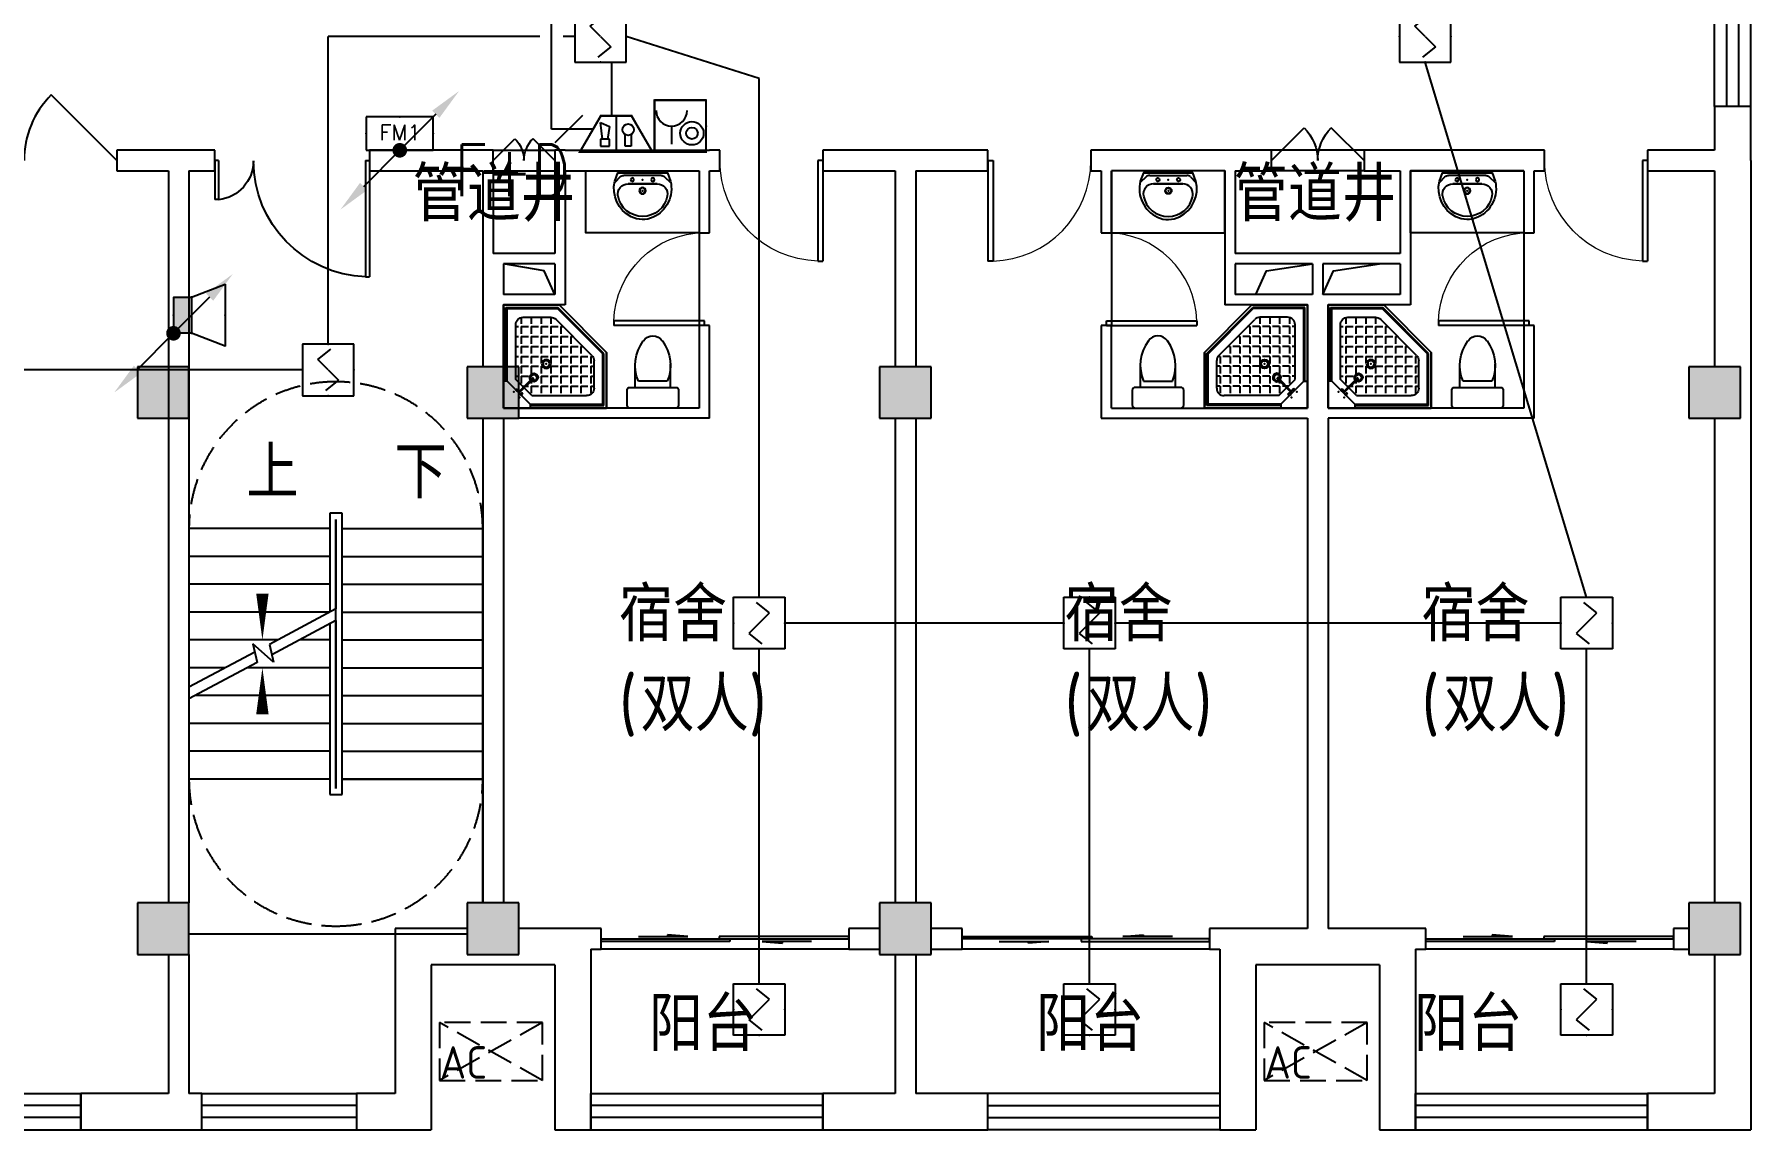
# Model space of a CAD drawing. Extents: x 1725663 to 4653551, y -550461 to 248782.
# Drawn here: x 2376693 to 2393343, y -387154 to -376529 of the extents above; entities that cross this region are included whole.
import ezdxf
from ezdxf.enums import TextEntityAlignment as Align

# ---------------------------------------------------------------- set-up
doc = ezdxf.new("R2010")
doc.units = 0
doc.header["$LTSCALE"] = 1000
doc.linetypes.add('DASH', pattern=[0.35, 0.25, -0.1])
for name, color, linetype in [('0-底图', 7, 'Continuous'), ('A-FLOR-STRS', 140, 'Continuous'), ('CLAYER', 7, 'Continuous'), ('COLUMN', 255, 'Continuous'), ('DIM-消防', 3, 'Continuous'), ('DIM_SYMB', 3, 'Continuous'), ('DOOR_FIRE', 4, 'Continuous'), ('EQUIP-广播', 3, 'Continuous'), ('EQUIP-消防', 3, 'Continuous'), ('LWIRE', 4, 'Continuous'), ('PUB_HATCH', 8, 'Continuous'), ('PUB_TEXT', 7, 'Continuous'), ('STAIR', 2, 'Continuous'), ('WALL', 2, 'Continuous'), ('WINDOW', 4, 'Continuous'), ('WIRE-消防', 1, 'Continuous'), ('洁具', 213, 'Continuous'), ('空调外机', 211, 'Continuous')]:
    doc.layers.add(name, color=color, linetype=linetype)
doc.styles.add('_TCH_DIM', font='SIMPLEX', dxfattribs={"width": 0.8, "height": 5, "bigfont": 'HZTXT'})
doc.styles.add('_TEL_DIM', font='SIMPLEX', dxfattribs={"width": 0.8, "height": 3.5, "bigfont": 'HZTXT'})
doc.styles.get("Standard").update_dxf_attribs({"font": 'geniso.shx', "bigfont": 'hztxt.shx'})

# ---------------------------------------------------------------- blocks, each defined once
blk = doc.blocks.new('$Equip$00002649')
for p, q in [((-0.5, 0.5), (-0.5, -0.5)), ((0.5, 0.5), (-0.5, 0.5)), ((-0.2, 0.2), (0.05, 0.4)), ((0.5, -0.5), (0.5, 0.5)), ((0, 0), (-0.2, 0.2)), ((0, 0), (0.2, -0.2)), ((0.2, -0.2), (-0.05, -0.4)), ((-0.5, -0.5), (0.5, -0.5))]:
    blk.add_line(p, q)
at = {"const_width": 0.02}
blk.add_lwpolyline([(-0.5, 0.5), (0.5, 0.5), (0.5, -0.5), (-0.5, -0.5), (-0.5, 0.5), (0.5, 0.5)], dxfattribs=at)
for p in [(0, 0.5), (-0.5, 0), (0.5, 0), (0, -0.5)]:
    blk.add_point(p)
at = {"color": 7, "flags": 1}
for tag, height, p in [('A', 0.00002, (0, 0)), ('B', 0.4, (0.762, -0.208))]:
    blk.add_attdef(tag, text='', height=height, dxfattribs=at).set_placement(p, align=Align.MIDDLE_CENTER)
blk = doc.blocks.new('$equip$00002655')
for p, q in [((-0.5, 1), (-0.5, 0)), ((0.5, 1), (-0.5, 1)), ((0.5, 0), (0.5, 1)), ((-0.169, 0.5), (-0.169, 0.15)), ((-0.5, 0), (0.5, 0))]:
    blk.add_line(p, q)
at = {"const_width": 0.04}
blk.add_lwpolyline([(-0.5, 1), (0.5, 1), (0.5, 0), (-0.5, 0), (-0.5, 1), (0.5, 1)], dxfattribs=at)
for radius in [0.226, 0.113]:
    blk.add_circle((0.227, 0.36), radius)
blk.add_arc((-0.169, 0.8), 0.3, 180, 0)
for p in [(0, 1), (-0.5, 0.5), (0.5, 0.5), (0, 0)]:
    blk.add_point(p)
at = {"color": 7, "flags": 1}
for tag, height, p in [('B', 0.4, (0.762, 0.292)), ('A', 0.00002, (0, 0))]:
    blk.add_attdef(tag, text='', height=height, dxfattribs=at).set_placement(p, align=Align.MIDDLE_CENTER)
blk = doc.blocks.new('$equip$00002679')
for p, q in [((-0.3, 0.699), (-0.703, 0)), ((0.3, 0.699), (-0.3, 0.699)), ((0.3, 0.699), (-0.3, 0.699)), ((0, 0.699), (0, 0)), ((0.703, 0), (0.3, 0.699)), ((-0.264, 0.249), (-0.304, 0.569)), ((-0.304, 0.569), (-0.128, 0.489)), ((-0.128, 0.489), (-0.168, 0.249)), ((0.174, 0.11), (0.174, 0.338)), ((0.294, 0.338), (0.294, 0.11)), ((-0.703, 0), (0.703, 0)), ((-0.304, 0.249), (-0.304, 0.113)), ((-0.128, 0.249), (-0.304, 0.249)), ((-0.304, 0.113), (-0.128, 0.113)), ((-0.128, 0.113), (-0.128, 0.249)), ((0.294, 0.11), (0.174, 0.11))]:
    blk.add_line(p, q)
at = {"const_width": 0.04}
for points in [[(-0.299, 0.699), (0.301, 0.699), (0.703, 0), (-0.702, 0), (-0.299, 0.699), (0.301, 0.699)], [(-0.3, 0.699), (0.3, 0.699), (0.703, 0), (-0.703, 0), (-0.3, 0.699), (0.3, 0.699)]]:
    blk.add_lwpolyline(points, dxfattribs=at)
blk.add_circle((0.234, 0.43), 0.111)
for p in [(0, 0.699), (-0.501, 0.349), (0.502, 0.349), (0, 0)]:
    blk.add_point(p)
at = {"color": 7, "flags": 1}
for tag, height, p in [('B', 0.4, (0.961, 0.299)), ('A', 0.00002, (0, 0))]:
    blk.add_attdef(tag, text='', height=height, dxfattribs=at).set_placement(p, align=Align.MIDDLE_CENTER)
blk = doc.blocks.new('$TelecSys$00000111')
blk.add_line((0.268, 0.268), (-0.268, -0.268))
at = {"color": 7, "style": '_TEL_DIM', "width": 0.8}
blk.add_attdef('N', text='', height=1, dxfattribs=at).set_placement((-0.212, 0.579), align=Align.MIDDLE)
blk = doc.blocks.new('$equip$00002984')
blk.add_hatch(color=256).paths.add_polyline_path([(0.35, 0.35), (0, 0.35), (0, -0.35), (0.35, -0.35)])
for p, q in [((0, 0.35), (0, -0.35)), ((0, 0.35), (0.35, 0.35)), ((0.35, 0.35), (1, 0.6)), ((0.35, 0.35), (0.35, -0.35)), ((1, 0.6), (1, -0.6)), ((0.35, -0.35), (0, -0.35)), ((1, -0.6), (0.35, -0.35))]:
    blk.add_line(p, q)
at = {"const_width": 0.02}
blk.add_lwpolyline([(0.35, 0.35), (0, 0.35), (0, -0.35), (0.35, -0.35), (1, -0.6), (1, 0.6), (0.35, 0.35), (0, 0.35)], dxfattribs=at)
for p in [(0.35, 0.35), (0, 0), (1, 0), (0.35, -0.35)]:
    blk.add_point(p)
at = {"color": 7, "style": '_TEL_DIM', "flags": 1}
for tag in ['A', 'REMARK']:
    blk.add_attdef(tag, text='', height=0.00002, dxfattribs=at).set_placement((0, 0), align=Align.MIDDLE_CENTER)
blk = doc.blocks.new('$TelecSys$00000080')
for p, q in [((-0.7, -0.7), (0, 0)), ((0.104, 0.104), (0.104, 0.104)), ((-0.104, -0.104), (-0.104, -0.104))]:
    blk.add_line(p, q)
at = {"const_width": 0.142}
blk.add_lwpolyline([(0.071, 0, 1), (-0.071, 0, 1)], format="xyb", close=True, dxfattribs=at)
blk.add_solid([(-0.63, -0.77), (-0.77, -0.63), (-1.15, -1.15)])
at = {"width": 0.8, "flags": 9}
blk.add_attdef('A', (0, 0), '', height=0.00002, rotation=180, dxfattribs=at)
blk = doc.blocks.new('$TelecSys$00000079')
for p, q in [((0.7, 0.7), (0, 0)), ((0.104, 0.104), (0.104, 0.104)), ((-0.104, -0.104), (-0.104, -0.104))]:
    blk.add_line(p, q)
at = {"const_width": 0.142}
blk.add_lwpolyline([(-0.071, 0, 1), (0.071, 0, 1)], format="xyb", close=True, dxfattribs=at)
blk.add_solid([(0.63, 0.77), (0.77, 0.63), (1.15, 1.15)])
at = {"width": 0.8, "flags": 9}
blk.add_attdef('A', (0, 0), '', height=0.00002, dxfattribs=at)
blk = doc.blocks.new('1F平面-CAD导入_dwg_Drawing4_t3_dwg_$plan$00001613-474159-1F-927810-1F')
at = {"layer": '洁具'}
for p, q in [((-200, 170), (-430, 170)), ((-30, 250), (-170, 250)), ((-260, -140), (-260, 140)), ((-200, -170), (-200, -220)), ((-170, -250), (-30, -250))]:
    blk.add_line(p, q, dxfattribs=at)
for points in [[(-200, 220), (-200, 170), (-200, -170), (-430, -170)], [(0, -220), (0, 220)]]:
    blk.add_lwpolyline(points, dxfattribs=at)
for centre, radius, start, end in [((-413, -227), 398, 67.4505, 126.6381), ((-170, 220), 30, 90, 180), ((-30, 220), 30, 0, 90), ((-590, 0), 110, 123.4509, 236.5491), ((-413, 227), 398, 233.3619, 292.5495), ((-170, -220), 30, 180, 270), ((-30, -220), 30, 270, 0)]:
    blk.add_arc(centre, radius, start, end, dxfattribs=at)
blk = doc.blocks.new('$lvtry$00000169')
at = {"color": 0}
for p, q in [((259, -36), (259, 0)), ((259, -36), (36, -259)), ((276, -120), (120, -276)), ((144, -151), (291, -298)), ((151, -144), (298, -291)), ((259, -24), (976, -24)), ((259, -36), (964, -36)), ((270, -213), (270, -143)), ((276, -120), (808, -120)), ((366, -213), (366, -143)), ((462, -213), (462, -143)), ((558, -213), (558, -143)), ((655, -213), (655, -143)), ((751, -213), (751, -143)), ((847, -213), (847, -143)), ((964, -36), (976, -24)), ((964, -36), (964, -525)), ((976, -24), (976, -530)), ((36, -259), (0, -259)), ((24, -259), (24, -976)), ((36, -259), (36, -964)), ((120, -276), (120, -808)), ((120, -309), (147, -309)), ((173, -309), (173, -239)), ((173, -309), (243, -309)), ((183, -213), (205, -213)), ((220, -213), (243, -213)), ((270, -213), (340, -213)), ((270, -263), (270, -239)), ((334, -309), (340, -309)), ((366, -213), (436, -213)), ((366, -309), (366, -239)), ((366, -309), (436, -309)), ((462, -213), (532, -213)), ((462, -309), (462, -239)), ((462, -309), (532, -309)), ((558, -213), (628, -213)), ((558, -309), (558, -239)), ((558, -309), (628, -309)), ((655, -213), (725, -213)), ((655, -309), (655, -239)), ((655, -309), (725, -309)), ((751, -213), (821, -213)), ((751, -309), (751, -239)), ((751, -309), (821, -309)), ((847, -213), (880, -213)), ((847, -309), (847, -239)), ((847, -309), (880, -309)), ((880, -192), (880, -460)), ((120, -405), (147, -405)), ((173, -405), (173, -335)), ((173, -405), (243, -405)), ((173, -501), (173, -431)), ((270, -405), (270, -335)), ((270, -405), (340, -405)), ((270, -501), (270, -431)), ((366, -405), (366, -335)), ((366, -405), (379, -405)), ((366, -501), (366, -431)), ((462, -405), (462, -335)), ((462, -405), (532, -405)), ((462, -501), (462, -431)), ((558, -405), (558, -335)), ((558, -405), (628, -405)), ((558, -501), (558, -431)), ((655, -405), (655, -335)), ((655, -405), (725, -405)), ((655, -501), (655, -431)), ((751, -405), (751, -335)), ((751, -405), (821, -405)), ((751, -501), (751, -431)), ((847, -405), (847, -335)), ((847, -405), (880, -405)), ((847, -501), (847, -431)), ((120, -501), (147, -501)), ((120, -598), (147, -598)), ((173, -501), (243, -501)), ((173, -598), (173, -528)), ((173, -598), (243, -598)), ((173, -694), (173, -624)), ((270, -501), (340, -501)), ((270, -598), (270, -528)), ((270, -598), (340, -598)), ((270, -694), (270, -624)), ((366, -501), (436, -501)), ((366, -598), (366, -528)), ((366, -598), (436, -598)), ((366, -694), (366, -624)), ((462, -501), (532, -501)), ((462, -598), (462, -528)), ((462, -598), (532, -598)), ((462, -694), (462, -624)), ((859, -511), (511, -859)), ((964, -525), (525, -964)), ((976, -530), (530, -976)), ((558, -501), (628, -501)), ((558, -598), (558, -528)), ((558, -598), (628, -598)), ((558, -694), (558, -624)), ((655, -501), (725, -501)), ((655, -598), (655, -528)), ((655, -598), (725, -598)), ((655, -694), (655, -624)), ((751, -501), (821, -501)), ((751, -598), (751, -528)), ((751, -598), (773, -598)), ((847, -501), (867, -501)), ((964, -525), (976, -530)), ((120, -694), (147, -694)), ((120, -790), (147, -790)), ((173, -694), (243, -694)), ((173, -790), (173, -720)), ((173, -790), (243, -790)), ((173, -878), (173, -816)), ((270, -694), (340, -694)), ((270, -790), (270, -720)), ((270, -790), (340, -790)), ((270, -880), (270, -816)), ((366, -694), (436, -694)), ((366, -790), (366, -720)), ((366, -790), (436, -790)), ((366, -880), (366, -816)), ((462, -694), (532, -694)), ((462, -790), (462, -720)), ((462, -790), (532, -790)), ((462, -880), (462, -816)), ((558, -694), (628, -694)), ((558, -790), (558, -720)), ((558, -790), (580, -790)), ((655, -694), (676, -694)), ((36, -964), (24, -976)), ((24, -976), (530, -976)), ((36, -964), (525, -964)), ((192, -880), (460, -880)), ((525, -964), (530, -976))]:
    blk.add_line(p, q, dxfattribs=at)
blk.add_lwpolyline([(0, 0), (0, -1000), (540, -1000), (1000, -540), (1000, 0)], close=True)
for points in [[(0, 0), (0, -1000)], [(0, 0), (1000, 0)], [(1000, 0), (1000, -540)], [(136, -190), (148, -178), (132, -162), (121, -174)], [(190, -136), (178, -148), (162, -132), (174, -121)], [(1000, -540), (540, -1000)], [(0, -1000), (540, -1000)]]:
    blk.add_lwpolyline(points, close=True, dxfattribs=at)
for radius in [43.8, 31.1]:
    blk.add_circle((416, -428), radius, dxfattribs=at)
for centre, radius, start, end in [((808, -192), 72, 0, 90), ((296, -296), 40.6, 142.583, 128.4197), ((296, -296), 28.6, 145.828, 125.6599), ((808, -460), 72, 315, 0), ((192, -808), 72, 180, 270), ((460, -808), 72, 270, 315)]:
    blk.add_arc(centre, radius, start, end, dxfattribs=at)
for p in [(103, -156, 0), (156, -102, 0), (416, -428, 0)]:
    blk.add_point(p, dxfattribs=at)
blk = doc.blocks.new('$lvtry$00000178')
at = {"color": 0}
for p, q in [((-238, 0), (238, 0)), ((-214, -36), (-272, -91)), ((-180, -23), (180, -23)), ((-142, -105), (140, -105)), ((140, -105), (-142, -105)), ((216, -37), (268, -91))]:
    blk.add_line(p, q, dxfattribs=at)
blk.add_lwpolyline([(-104, -430, 0.224698), (110, -425, 0.348046), (269, -79), (239, 0), (-241, 0), (-271, -79, 0.356844)], format="xyb", close=True, dxfattribs=at)
for centre, radius in [((-100, -65), 16.3), ((1, -172), 31.6), ((100, -65), 16.3)]:
    blk.add_circle(centre, radius, dxfattribs=at)
at = {"color": 0, "lineweight": 13}
blk.add_circle((1, -172), 23, dxfattribs=at)
at = {"color": 0}
for centre, radius, start, end in [((-142, -205), 100, 90, 190.5602), ((-180, -73), 50, 90, 133.181), ((140, -205), 100, 349.4398, 90), ((180, -73), 50, 44.5607, 90), ((-1, -179), 243, 190.5602, 349.4398)]:
    blk.add_arc(centre, radius, start, end, dxfattribs=at)
for p in [(0, -65), (1, -172)]:
    blk.add_point(p, dxfattribs=at)
blk = doc.blocks.new('A$C70365C93')
at = {"layer": '洁具'}
blk.add_lwpolyline([(-1900, 2300), (-1900, 1700), (-800, 1700), (-800, 2300)], close=True, dxfattribs=at)
blk.add_blockref('$lvtry$00000178', (-1350, 2280), dxfattribs=at)
at = {"layer": '洁具', "rotation": 180}
blk.add_blockref('$lvtry$00000169', (0, 0), dxfattribs=at)
at = {"layer": '洁具', "extrusion": (0, 0, -1), "xscale": -1, "zscale": -1, "rotation": 90}
blk.add_blockref('1F平面-CAD导入_dwg_Drawing4_t3_dwg_$plan$00001613-474159-1F-927810-1F', (1450, 0), dxfattribs=at)
blk = doc.blocks.new('A$Cf5a72a1b')
at = {"layer": '空调外机', "linetype": 'DASH'}
for p, q in [((1000, 563), (0, 0)), ((1000, 0), (0, 563))]:
    blk.add_line(p, q, dxfattribs=at)
blk.add_lwpolyline([(1000, 563), (0, 563), (0, 0), (1000, 0)], close=True, dxfattribs=at)
at = {"layer": 'PUB_TEXT'}
blk.add_text('AC', height=315, dxfattribs=at).set_placement((5, 18))
blk = doc.blocks.new('$DorLib2D$00000116')
at = {"color": 0}
for p, q in [((-0.5, 0), (-0.146, 0.354)), ((0.5, 0), (0.146, 0.354))]:
    blk.add_line(p, q, dxfattribs=at)
for centre, start, end in [((-0.5, 0), 0, 45), ((0.5, 0), 135, 180)]:
    blk.add_arc(centre, 0.5, start, end, dxfattribs=at)
blk = doc.blocks.new('$WINLIB2D$00000001')
at = {"color": 0}
for points in [[(-0.5, 0.5), (-0.5, -0.5)], [(-0.5, 0.5), (0.5, 0.5)], [(0.5, -0.5), (0.5, 0.5)], [(0.5, 0.1667), (-0.5, 0.1667)], [(0.5, -0.1667), (-0.5, -0.1667)], [(-0.5, -0.5), (0.5, -0.5)]]:
    blk.add_lwpolyline(points, dxfattribs=at)
blk = doc.blocks.new('$DorLib2D$00000131')
at = {"color": 0, "linetype": 'Continuous'}
for p, q in [((0.15, 0.125), (0.2319, 0.1973)), ((0.2319, 0.1973), (0.2319, 0.125)), ((-0.5, 0.125), (-0.5, 0)), ((0.0192, 0.125), (-0.5, 0.125)), ((0.0192, 0), (0.0192, 0.125)), ((0.35, 0.125), (0.15, 0.125)), ((-0.5, 0), (0.0192, 0)), ((-0.024, 0), (0.5, 0)), ((-0.024, -0.125), (-0.024, 0)), ((0.5, 0), (0.5, -0.125)), ((-0.35, -0.125), (-0.15, -0.125)), ((-0.2319, -0.1973), (-0.2319, -0.125)), ((-0.15, -0.125), (-0.2319, -0.1973)), ((0.5, -0.125), (-0.024, -0.125))]:
    blk.add_line(p, q, dxfattribs=at)
blk = doc.blocks.new('$DorLib2D$00000001')
for p, q in [((0.45, 0.975), (0.5, 0.975)), ((0.45, 0), (0.45, 0.975)), ((0.5, 0), (0.5, 0.975)), ((0.5, 0), (0.45, 0))]:
    blk.add_line(p, q)
at = {"lineweight": 13}
blk.add_arc((0.475, 0), 0.975, 91.4693, 180, dxfattribs=at)
blk = doc.blocks.new('$DorLib2D$00000225')
at = {"color": 0}
for p, q in [((0.475, -0.001), (0.475, 0.752)), ((0.475, 0.752), (0.5, 0.752)), ((0.5, -0.001), (0.5, 0.752)), ((-0.5, 0), (-0.5, 0.252)), ((-0.475, 0.252), (-0.5, 0.252)), ((-0.475, 0), (-0.475, 0.252)), ((-0.475, 0), (-0.5, 0)), ((0.475, -0.001), (0.5, -0.001))]:
    blk.add_line(p, q, dxfattribs=at)
for centre, radius, start, end in [((0.505, -0.002), 0.755, 92.2493, 179.7238), ((-0.501, 0.003), 0.251, 359.7899, 84.0974)]:
    blk.add_arc(centre, radius, start, end, dxfattribs=at)
blk = doc.blocks.new('$DorLib2D$00000114')
at = {"color": 0}
blk.add_line((0.5, 0), (-0.207, 0.707), dxfattribs=at)
blk.add_arc((0.5, 0), 1, 135, 180, dxfattribs=at)
blk = doc.blocks.new('ugjhk')
at = {"layer": 'PUB_HATCH'}
for points in [[(1588557, -299120.8), (1589057, -299120.8), (1589057, -298620.8), (1588557, -298620.8)], [(1591757, -299120.8), (1592257, -299120.8), (1592257, -298620.8), (1591757, -298620.8)], [(1595757, -299120.8), (1596257, -299120.8), (1596257, -298620.8), (1595757, -298620.8)], [(1603607, -299120.8), (1604107, -299120.8), (1604107, -298620.8), (1603607, -298620.8)], [(1588557, -304320.8), (1589057, -304320.8), (1589057, -303820.8), (1588557, -303820.8)], [(1591757, -304320.8), (1592257, -304320.8), (1592257, -303820.8), (1591757, -303820.8)], [(1595757, -304320.8), (1596257, -304320.8), (1596257, -303820.8), (1595757, -303820.8)], [(1603607, -304320.8), (1604107, -304320.8), (1604107, -303820.8), (1603607, -303820.8)]]:
    blk.add_hatch(color=256, dxfattribs=at).paths.add_polyline_path(points)
for points in [[(1592607, -297920.8), (1592503.4, -297690.5), (1592107, -297620.8)], [(1599407, -297920.8), (1599510.6, -297690.5), (1599957, -297620.8)], [(1600057, -297920.8), (1600160.6, -297690.5), (1600607, -297620.8)]]:
    blk.add_lwpolyline(points)
at = {"layer": 'A-FLOR-STRS'}
for p, q in [((1589057, -300190.8), (1589057, -301728.9)), ((1590422, -300190.8), (1589057, -300190.8)), ((1590542, -300040.8), (1590422, -300040.8)), ((1590422, -300040.8), (1590422, -301001.4)), ((1590482, -300100.8), (1590482, -300100.8)), ((1590482, -300100.8), (1590482, -300969.4)), ((1590482, -300969.4), (1590482, -300100.8)), ((1590482, -300190.8), (1590482, -300969.4)), ((1590482, -302620.8), (1590482, -300190.8)), ((1590482, -300190.8), (1590482, -300190.8)), ((1590542, -302770.8), (1590542, -300040.8)), ((1590542, -300190.8), (1591907, -300190.8)), ((1591907, -302620.8), (1591907, -300190.8)), ((1590422, -300460.8), (1589057, -300460.8)), ((1590542, -300460.8), (1591907, -300460.8)), ((1590422, -300730.8), (1589057, -300730.8)), ((1590542, -300730.8), (1591907, -300730.8)), ((1590422, -301000.8), (1589057, -301000.8)), ((1590482, -300969.4), (1589837.1, -301313.1)), ((1590542, -301000.8), (1591907, -301000.8)), ((1590482, -301082.7), (1589860.5, -301414)), ((1590422, -301114.7), (1590422, -302770.8)), ((1590482, -301082.7), (1590482, -302620.8)), ((1590482, -301082.7), (1590482, -302710.8)), ((1590482, -302710.8), (1590482, -301082.7)), ((1589916.5, -301270.8), (1589057, -301270.8)), ((1589877.4, -301486.9), (1589677.3, -301307.1)), ((1589677.3, -301307.1), (1589719.5, -301489.1)), ((1589837.1, -301313.1), (1589877.4, -301486.9)), ((1590422, -301270.8), (1590129.1, -301270.8)), ((1590542, -301270.8), (1591907, -301270.8)), ((1589696.1, -301388.2), (1589057, -301728.9)), ((1589719.5, -301489.1), (1589057, -301842.2)), ((1589409.9, -301540.8), (1589057, -301540.8)), ((1590422, -301540.8), (1589622.5, -301540.8)), ((1590542, -301540.8), (1591907, -301540.8)), ((1589057, -301842.2), (1589057, -302620.8)), ((1590422, -301810.8), (1589115.9, -301810.8)), ((1590542, -301810.8), (1591907, -301810.8)), ((1590422, -302080.8), (1589057, -302080.8)), ((1590542, -302080.8), (1591907, -302080.8)), ((1590422, -302350.8), (1589057, -302350.8)), ((1590542, -302350.8), (1591907, -302350.8)), ((1590422, -302620.8), (1589057, -302620.8)), ((1589057, -302620.8), (1589057, -303820.8)), ((1590422, -302620.8), (1589057, -302620.8)), ((1590542, -302620.8), (1591907, -302620.8)), ((1591907, -302620.8), (1590542, -302620.8)), ((1591907, -303820.8), (1591907, -302620.8)), ((1590422, -302770.8), (1590542, -302770.8)), ((1590482, -302710.8), (1590482, -302710.8)), ((1589057, -304120.8), (1591757, -304120.8))]:
    blk.add_line(p, q, dxfattribs=at)
at = {"layer": 'COLUMN'}
for p, q in [((1589057, -298620.8), (1588557, -298620.8)), ((1588557, -298620.8), (1588557, -299120.8)), ((1589057, -299120.8), (1589057, -298620.8)), ((1592257, -298620.8), (1591757, -298620.8)), ((1591757, -298620.8), (1591757, -299120.8)), ((1592257, -299120.8), (1592257, -298620.8)), ((1596257, -298620.8), (1595757, -298620.8)), ((1595757, -298620.8), (1595757, -299120.8)), ((1596257, -299120.8), (1596257, -298620.8)), ((1604107, -298620.8), (1603607, -298620.8)), ((1603607, -298620.8), (1603607, -299120.8)), ((1604107, -299120.8), (1604107, -298620.8)), ((1588557, -299120.8), (1589057, -299120.8)), ((1591757, -299120.8), (1592257, -299120.8)), ((1595757, -299120.8), (1596257, -299120.8)), ((1603607, -299120.8), (1604107, -299120.8)), ((1589057, -303820.8), (1588557, -303820.8)), ((1588557, -303820.8), (1588557, -304320.8)), ((1589057, -304320.8), (1589057, -303820.8)), ((1592257, -303820.8), (1591757, -303820.8)), ((1591757, -303820.8), (1591757, -304320.8)), ((1592257, -304320.8), (1592257, -303820.8)), ((1596257, -303820.8), (1595757, -303820.8)), ((1595757, -303820.8), (1595757, -304320.8)), ((1596257, -304320.8), (1596257, -303820.8)), ((1604107, -303820.8), (1603607, -303820.8)), ((1603607, -303820.8), (1603607, -304320.8)), ((1604107, -304320.8), (1604107, -303820.8)), ((1588557, -304320.8), (1589057, -304320.8)), ((1591757, -304320.8), (1592257, -304320.8)), ((1595757, -304320.8), (1596257, -304320.8)), ((1603607, -304320.8), (1604107, -304320.8))]:
    blk.add_line(p, q, dxfattribs=at)
at = {"layer": 'DIM_SYMB'}
for points in [[(1589769.5, -300055.8, 0, 0, 0), (1589769.5, -301270.8, 0, 120, 0), (1589769.5, -300820.8, 0, 0, 0)], [(1591194.5, -300055.8, 0, 0, 0), (1591194.5, -303370.8, 0, 0, 0), (1589769.5, -303370.8, 0, 0, 0), (1589769.5, -301540.8, 0, 120, 0), (1589769.5, -301990.8, 0, 0, 0)]]:
    blk.add_lwpolyline(points, format="xyseb", dxfattribs=at)
at = {"layer": 'DOOR_FIRE'}
for p, q in [((1592007, -296520.8), (1592607, -296520.8)), ((1600457, -296520.8), (1599557, -296520.8)), ((1592007, -296720.8), (1592607, -296720.8)), ((1600457, -296720.8), (1599557, -296720.8))]:
    blk.add_line(p, q, dxfattribs=at)
at = {"layer": 'STAIR', "color": 9, "linetype": 'DASH'}
for p, q in [((1590482, -298765.8), (1590482, -298765.8)), ((1590482, -304045.8), (1590482, -304045.8))]:
    blk.add_line(p, q, dxfattribs=at)
for points in [[(1589057, -300190.8, -0.4142136), (1590482, -298765.8)], [(1591907, -300190.8, 0.4142136), (1590482, -298765.8)], [(1589057, -302620.8, 0.4142136), (1590482, -304045.8)], [(1591907, -302620.8, -0.4142136), (1590482, -304045.8)]]:
    blk.add_lwpolyline(points, format="xyb", dxfattribs=at)
at = {"layer": 'WALL'}
for p, q in [((1604207, -296095.8), (1603857, -296095.8)), ((1603857, -296095.8), (1603857, -296520.8)), ((1604207, -296620.8), (1604207, -296095.8)), ((1588957, -296520.8), (1588357, -296520.8)), ((1588357, -296520.8), (1588357, -296720.8)), ((1589307, -296520.8), (1588957, -296520.8)), ((1589307, -296720.8), (1589307, -296520.8)), ((1592007, -296520.8), (1590807, -296520.8)), ((1590807, -296520.8), (1590807, -296720.8)), ((1592007, -296720.8), (1592007, -296520.8)), ((1592707, -296520.8), (1592607, -296520.8)), ((1592607, -296520.8), (1592607, -296720.8)), ((1592707, -296520.8), (1594107, -296520.8)), ((1594207, -296520.8), (1594107, -296520.8)), ((1594207, -296720.8), (1594207, -296520.8)), ((1596007, -296520.8), (1595207, -296520.8)), ((1595207, -296520.8), (1595207, -296720.8)), ((1596807, -296520.8), (1596007, -296520.8)), ((1596807, -296720.8), (1596807, -296520.8)), ((1597907, -296520.8), (1597807, -296520.8)), ((1597807, -296520.8), (1597807, -296720.8)), ((1599107, -296520.8), (1597907, -296520.8)), ((1599557, -296520.8), (1599107, -296520.8)), ((1599557, -296720.8), (1599557, -296520.8)), ((1600907, -296520.8), (1600457, -296520.8)), ((1600457, -296520.8), (1600457, -296720.8)), ((1602107, -296520.8), (1600907, -296520.8)), ((1602207, -296520.8), (1602107, -296520.8)), ((1602207, -296720.8), (1602207, -296520.8)), ((1603857, -296520.8), (1603207, -296520.8)), ((1603207, -296520.8), (1603207, -296720.8)), ((1604207, -296620.8), (1604207, -298870.8)), ((1588357, -296720.8), (1588857, -296720.8)), ((1588857, -296720.8), (1588857, -303820.8)), ((1589057, -296720.8), (1589057, -303820.8)), ((1589057, -296720.8), (1589307, -296720.8)), ((1590807, -296720.8), (1591907, -296720.8)), ((1591907, -296720.8), (1591907, -297520.8)), ((1592007, -296720.8), (1592007, -297520.8)), ((1592607, -296720.8), (1592607, -297520.8)), ((1592707, -296720.8), (1594007, -296720.8)), ((1592707, -296720.8), (1592707, -297520.8)), ((1594007, -296720.8), (1594007, -297320.8)), ((1594107, -296720.8), (1594207, -296720.8)), ((1594107, -297320.8), (1594107, -296720.8)), ((1595207, -296720.8), (1595907, -296720.8)), ((1595907, -296720.8), (1595907, -298620.8)), ((1596107, -296720.8), (1596807, -296720.8)), ((1596107, -296720.8), (1596107, -298620.8)), ((1597807, -296720.8), (1597907, -296720.8)), ((1597907, -296720.8), (1597907, -297320.8)), ((1599107, -296720.8), (1598007, -296720.8)), ((1598007, -297320.8), (1598007, -296720.8)), ((1599107, -296720.8), (1599107, -297520.8)), ((1599207, -296720.8), (1599557, -296720.8)), ((1599207, -296720.8), (1599207, -297520.8)), ((1600457, -296720.8), (1600807, -296720.8)), ((1600807, -296720.8), (1600807, -297520.8)), ((1602007, -296720.8), (1600907, -296720.8)), ((1600907, -296720.8), (1600907, -297520.8)), ((1602007, -296720.8), (1602007, -297320.8)), ((1602107, -297320.8), (1602107, -296720.8)), ((1602107, -296720.8), (1602207, -296720.8)), ((1603207, -296720.8), (1603857, -296720.8)), ((1603857, -296720.8), (1603857, -298620.8)), ((1594007, -297320.8), (1594107, -297320.8)), ((1597907, -297320.8), (1598007, -297320.8)), ((1602007, -297320.8), (1602107, -297320.8)), ((1591907, -297520.8), (1591907, -297920.8)), ((1592607, -297520.8), (1592007, -297520.8)), ((1592707, -297520.8), (1592707, -298020.8)), ((1599107, -297520.8), (1599107, -298020.8)), ((1600007, -297520.8), (1599207, -297520.8)), ((1600807, -297520.8), (1600007, -297520.8)), ((1600907, -297520.8), (1600907, -298020.8)), ((1592107, -297620.8), (1592107, -297920.8)), ((1592607, -297620.8), (1592107, -297620.8)), ((1592607, -297620.8), (1592607, -297920.8)), ((1599957, -297620.8), (1599207, -297620.8)), ((1599207, -297620.8), (1599207, -297920.8)), ((1599957, -297620.8), (1599957, -297920.8)), ((1600807, -297620.8), (1600057, -297620.8)), ((1600057, -297620.8), (1600057, -297920.8)), ((1600807, -297620.8), (1600807, -297920.8)), ((1591907, -297920.8), (1591907, -298620.8)), ((1592607, -297920.8), (1592107, -297920.8)), ((1592107, -298020.8), (1592107, -298620.8)), ((1592707, -298020.8), (1592107, -298020.8)), ((1599907, -298020.8), (1599107, -298020.8)), ((1599957, -297920.8), (1599207, -297920.8)), ((1599907, -298020.8), (1599907, -299020.8)), ((1600807, -297920.8), (1600057, -297920.8)), ((1600107, -298020.8), (1600107, -299020.8)), ((1600907, -298020.8), (1600107, -298020.8)), ((1594107, -298220.8), (1594007, -298220.8)), ((1594007, -298220.8), (1594007, -299020.8)), ((1594107, -299120.8), (1594107, -298220.8)), ((1598007, -298220.8), (1597907, -298220.8)), ((1597907, -298220.8), (1597907, -299120.8)), ((1598007, -299020.8), (1598007, -298220.8)), ((1602107, -298220.8), (1602007, -298220.8)), ((1602007, -298220.8), (1602007, -299020.8)), ((1602107, -299120.8), (1602107, -298220.8)), ((1594007, -299020.8), (1592257, -299020.8)), ((1598007, -299020.8), (1599907, -299020.8)), ((1602007, -299020.8), (1600107, -299020.8)), ((1604207, -298870.8), (1604207, -304220.8)), ((1591907, -299120.8), (1591907, -303820.8)), ((1592107, -299120.8), (1592107, -303820.8)), ((1594107, -299120.8), (1592257, -299120.8)), ((1595907, -299120.8), (1595907, -303820.8)), ((1596107, -299120.8), (1596107, -303820.8)), ((1597907, -299120.8), (1599907, -299120.8)), ((1599907, -299120.8), (1599907, -304070.8)), ((1602107, -299120.8), (1600107, -299120.8)), ((1600107, -299120.8), (1600107, -304070.8)), ((1603857, -299120.8), (1603857, -303820.8)), ((1591757, -304070.8), (1591057, -304070.8)), ((1591057, -304070.8), (1591057, -305670.8)), ((1592707, -304070.8), (1592257, -304070.8)), ((1593057, -304070.8), (1592707, -304070.8)), ((1593057, -304270.8), (1593057, -304070.8)), ((1595757, -304070.8), (1595457, -304070.8)), ((1595457, -304070.8), (1595457, -304270.8)), ((1596557, -304070.8), (1596257, -304070.8)), ((1596557, -304270.8), (1596557, -304070.8)), ((1599307, -304070.8), (1598957, -304070.8)), ((1598957, -304070.8), (1598957, -304270.8)), ((1599907, -304070.8), (1599307, -304070.8)), ((1600707, -304070.8), (1600107, -304070.8)), ((1601057, -304070.8), (1600707, -304070.8)), ((1601057, -304270.8), (1601057, -304070.8)), ((1603607, -304070.8), (1603457, -304070.8)), ((1603457, -304070.8), (1603457, -304270.8)), ((1588857, -304320.8), (1588857, -305670.8)), ((1589057, -304320.8), (1589057, -305670.8)), ((1592957, -304270.8), (1592957, -305670.8)), ((1592957, -304270.8), (1593057, -304270.8)), ((1595457, -304270.8), (1595757, -304270.8)), ((1595907, -304320.8), (1595907, -305670.8)), ((1596107, -304320.8), (1596107, -305670.8)), ((1596257, -304270.8), (1596557, -304270.8)), ((1598957, -304270.8), (1599057, -304270.8)), ((1599057, -304270.8), (1599057, -305670.8)), ((1600957, -304270.8), (1600957, -305670.8)), ((1600957, -304270.8), (1601057, -304270.8)), ((1603457, -304270.8), (1603607, -304270.8)), ((1603857, -304320.8), (1603857, -305670.8)), ((1604207, -304220.8), (1604207, -306020.8)), ((1592007, -304420.8), (1591407, -304420.8)), ((1591407, -304420.8), (1591407, -306020.8)), ((1592607, -304420.8), (1592007, -304420.8)), ((1592607, -304420.8), (1592607, -306020.8)), ((1599407, -304420.8), (1599407, -306020.8)), ((1600007, -304420.8), (1599407, -304420.8)), ((1600607, -304420.8), (1600007, -304420.8)), ((1600607, -304420.8), (1600607, -306020.8)), ((1588857, -305670.8), (1588007, -305670.8)), ((1588007, -305670.8), (1588007, -306020.8)), ((1589181.9, -305670.8), (1589057, -305670.8)), ((1589181.9, -306020.8), (1589181.9, -305670.8)), ((1591057, -305670.8), (1590682, -305670.8)), ((1590682, -305670.8), (1590682, -306020.8)), ((1592957, -306020.8), (1592957, -305670.8)), ((1595907, -305670.8), (1595207, -305670.8)), ((1595207, -305670.8), (1595207, -306020.8)), ((1596807, -305670.8), (1596107, -305670.8)), ((1596807, -306020.8), (1596807, -305670.8)), ((1599057, -305670.8), (1599057, -306020.8)), ((1600957, -306020.8), (1600957, -305670.8)), ((1603857, -305670.8), (1603207, -305670.8)), ((1603207, -305670.8), (1603207, -306020.8)), ((1588007, -306020.8), (1588957, -306020.8)), ((1588957, -306020.8), (1589181.9, -306020.8)), ((1590682, -306020.8), (1591407, -306020.8)), ((1592607, -306020.8), (1592957, -306020.8)), ((1595207, -306020.8), (1596007, -306020.8)), ((1596007, -306020.8), (1596807, -306020.8)), ((1599057, -306020.8), (1599407, -306020.8)), ((1600607, -306020.8), (1600957, -306020.8)), ((1603207, -306020.8), (1604207, -306020.8))]:
    blk.add_line(p, q, dxfattribs=at)
at = {"layer": 'WINDOW'}
for p, q in [((1594007, -297320.8), (1594007, -298220.8)), ((1598007, -297320.8), (1598007, -298220.8)), ((1602007, -297320.8), (1602007, -298220.8)), ((1595457, -304270.8), (1593057, -304270.8)), ((1598957, -304270.8), (1596557, -304270.8)), ((1603457, -304270.8), (1601057, -304270.8))]:
    blk.add_line(p, q, dxfattribs=at)
at = {"xscale": -1, "rotation": 359.9999999999999}
for p in [(1592107, -299020.8), (1600107, -299020.8)]:
    blk.add_blockref('A$C70365C93', p, dxfattribs=at)
for name, p in [('A$C70365C93', (1599907, -299020.8)), ('A$Cf5a72a1b', (1591487, -305544.3)), ('A$Cf5a72a1b', (1599487, -305544.3))]:
    blk.add_blockref(name, p)
at = {"layer": 'DOOR_FIRE', "zscale": 200}
for name, p, xscale, yscale, rotation in [('$DorLib2D$00000114', (1587907, -296620.8), -900, -900, 180), ('$DorLib2D$00000116', (1600007, -296620.8), 900, -900, 179.9999999994664), ('$DorLib2D$00000225', (1590057, -296620.8), -1500, 1500, 180)]:
    blk.add_blockref(name, p, dxfattribs=dict(at, xscale=xscale, yscale=yscale, rotation=rotation))
at = {"layer": 'DOOR_FIRE', "xscale": -600, "yscale": 600, "zscale": 200}
blk.add_blockref('$DorLib2D$00000116', (1592307, -296620.8), dxfattribs=at)
at = {"layer": 'WINDOW'}
for name, p, xscale, yscale, zscale, rotation in [('$WINLIB2D$00000001', (1604032, -295395.8), -1400, 350, -1400, 269.9999999999944), ('$DorLib2D$00000001', (1594057, -297770.8), 900, -900, 900, 270), ('$DorLib2D$00000001', (1597957, -297770.8), 900, 900, 900, 270), ('$DorLib2D$00000001', (1602057, -297770.8), 900, -900, 900, 270), ('$DorLib2D$00000131', (1594257, -304170.8), -2400, 200, -2400, 180), ('$DorLib2D$00000131', (1597757, -304170.8), 2400, 200, 2400, 180), ('$DorLib2D$00000131', (1602257, -304170.8), -2400, 200, -2400, 180), ('$WINLIB2D$00000001', (1586882, -305845.8), -2249.999999993481, -350, -2249.999999993481, 180), ('$WINLIB2D$00000001', (1589932, -305845.8), -1500.092589734973, 350, -1500.092589734973, 180), ('$WINLIB2D$00000001', (1594082, -305845.8), -2249.999999993481, -350, -2249.999999993481, 180), ('$WINLIB2D$00000001', (1597932, -305845.8), 2249.999999993481, -350, 2249.999999993481, 180), ('$WINLIB2D$00000001', (1602082, -305845.8), -2249.999999993481, -350, -2249.999999993481, 180)]:
    blk.add_blockref(name, p, dxfattribs=dict(at, xscale=xscale, yscale=yscale, zscale=zscale, rotation=rotation))
at = {"layer": 'WINDOW', "yscale": -1000}
for p, xscale, zscale in [((1594707, -296620.8), 1000, 1000), ((1597307, -296620.8), -1000, -1000), ((1602707, -296620.8), 1000, 1000)]:
    blk.add_blockref('$DorLib2D$00000001', p, dxfattribs=dict(at, xscale=xscale, zscale=zscale))
at = {"layer": 'CLAYER'}
for p in [(1591227.3, -297207.8), (1599192.3, -297207.8)]:
    blk.add_text('管道井', height=525, dxfattribs=at).set_placement(p)
at = {"layer": 'PUB_TEXT', "color": 7, "style": '_TCH_DIM'}
for s, p in [('上', (1589613.1, -299898.3)), ('下', (1591052.1, -299898.3))]:
    blk.add_text(s, height=506.4, dxfattribs=at).set_placement(p)
at = {"layer": 'PUB_TEXT'}
for s, p in [('宿舍', (1593228.1, -301284.6)), ('宿舍', (1597550.3, -301284.6)), ('宿舍', (1601012.2, -301284.6)), ('(', (1593228.1, -302156.7)), ('双人', (1593438.1, -302156.7)), (')', (1594488.1, -302156.7)), ('(', (1597550.3, -302156.7)), ('双人', (1597760.3, -302156.7)), (')', (1598810.3, -302156.7)), ('(', (1601012.2, -302156.7)), ('双人', (1601222.2, -302156.7)), (')', (1602272.2, -302156.7)), ('阳台', (1593518, -305258.9)), ('阳台', (1597274.5, -305258.9)), ('阳台', (1600941.5, -305258.9))]:
    blk.add_text(s, height=525, dxfattribs=at).set_placement(p)
blk = doc.blocks.new('$equip$00001926')
for p, q in [((0.65, 0.65), (-0.65, 0.65)), ((-0.65, 0.65), (-0.65, 0)), ((0.65, 0), (0.65, 0.65)), ((-0.65, 0), (0.65, 0))]:
    blk.add_line(p, q)
for p in [(0, 0.65), (-0.65, 0.325), (0, 0), (0.65, 0.325)]:
    blk.add_point(p)
at = {"color": 7, "style": '_TEL_DIM'}
blk.add_attdef('$TEXT$', text='', height=0.3, dxfattribs=at).set_placement((0.006, 0.343), align=Align.MIDDLE_CENTER)
at = {"color": 7, "style": '_TEL_DIM', "flags": 1}
blk.add_attdef('A', text='', height=0.00002, dxfattribs=at).set_placement((0, 0), align=Align.MIDDLE_CENTER)
blk = doc.blocks.new('fdsfdg')
for p in [(22068, 21107), (22068, 21107), (22068, 21107), (21743, 20944), (21743, 20944), (21743, 20944), (22393, 20944), (22393, 20944), (22393, 20944), (22068, 20782), (22068, 20782), (22068, 20782)]:
    blk.add_point(p)
at = {"xscale": 500, "yscale": 500, "zscale": 500}
blk.add_blockref('$equip$00001926', (22068, 20782), dxfattribs=at).add_auto_attribs({'$TEXT$': 'FM1'})
at = {"color": 7, "style": '_TEL_DIM', "flags": 1}
for tag in ['REMARK', 'A', 'REMARK', 'A', 'A', 'REMARK']:
    blk.add_attdef(tag, text='', height=0.01, dxfattribs=at).set_placement((22068, 20782), align=Align.MIDDLE_CENTER)
blk = doc.blocks.new('$equip_U$00000187(WIN7-PC-dian)')
for p in [(0, 0.65), (-0.65, 0.325), (0, 0), (0.65, 0.325)]:
    blk.add_point(p)
at = {"xscale": 0.002, "yscale": 0.002, "zscale": 0.002}
blk.add_blockref('fdsfdg', (-44.135, -41.563), dxfattribs=at)
at = {"color": 7, "style": '_TEL_DIM', "flags": 1}
for tag in ['A', 'REMARK']:
    blk.add_attdef(tag, text='', height=0.00002, dxfattribs=at).set_placement((0, 0), align=Align.MIDDLE_CENTER)

msp = doc.modelspace()

# ---------------------------------------------------------------- linework, layer by layer
at = {"layer": 'WIRE-消防'}
for p, q in [((2381710, -377449), (2381710, -376082)), ((2379543, -379534, 4200), (2379543, -376549)), ((2381597, -376549), (2379543, -376549)), ((2381935, -376549), (2381822, -376549)), ((2383724, -376956, 4200), (2382435, -376549)), ((2382295, -377320), (2382295, -376799)), ((2391751, -381990, 4200), (2390185, -376799)), ((2383724, -381990, 4200), (2383724, -376956, 4200)), ((2382113, -377449), (2381710, -377449)), ((2379293, -379784, 4200), (2375513, -379784, 4200)), ((2386679, -382240, 4200), (2383974, -382240, 4200)), ((2391501, -382240, 4200), (2387179, -382240, 4200)), ((2383724, -385738, 4200), (2383724, -382490, 4200)), ((2386929, -385738, 4200), (2386929, -382490, 4200)), ((2391751, -385738, 4200), (2391751, -382490, 4200))]:
    msp.add_line(p, q, dxfattribs=at)

# ---------------------------------------------------------------- block references
at = {"layer": '0-底图'}
msp.add_blockref('ugjhk', (789136, -81133), dxfattribs=at)
at = {"layer": 'DIM-消防'}
ref = msp.add_blockref('$TelecSys$00000111', (2381877, -377449), dxfattribs=dict(at, xscale=500, yscale=500, zscale=500))
ref.add_attrib('N', 'F+D', dxfattribs={"layer": '0', "color": 7, "height": 500, "style": '_TEL_DIM', "width": 0.8}).set_placement((2381329, -377849), align=Align.MIDDLE)
at = {"layer": 'EQUIP-广播', "xscale": 500, "yscale": 500, "zscale": 500}
msp.add_blockref('$equip$00002984', (2378043, -379254), dxfattribs=at)
at = {"layer": 'EQUIP-消防', "xscale": 500, "yscale": 500, "zscale": 500}
for name, p in [('$Equip$00002649', (2382185, -376549)), ('$Equip$00002649', (2390185, -376549)), ('$equip$00002655', (2382959, -377669)), ('$equip_U$00000187(WIN7-PC-dian)', (2380238, -377654)), ('$equip$00002679', (2382337, -377669)), ('$Equip$00002649', (2379543, -379784, 4200))]:
    msp.add_blockref(name, p, dxfattribs=at)
at = {"layer": 'EQUIP-消防', "xscale": -500, "yscale": 500, "zscale": 500, "rotation": 180}
for p in [(2383724, -382240, 4200), (2386929, -382240, 4200), (2391751, -382240, 4200), (2383724, -385988, 4200), (2386929, -385988, 4200), (2391751, -385988, 4200)]:
    msp.add_blockref('$Equip$00002649', p, dxfattribs=at)
at = {"layer": 'LWIRE', "xscale": 500, "yscale": 500, "zscale": 500}
for name, p in [('$TelecSys$00000079', (2380238, -377654)), ('$TelecSys$00000080', (2380238, -377654)), ('$TelecSys$00000079', (2378043, -379429)), ('$TelecSys$00000080', (2378043, -379429))]:
    msp.add_blockref(name, p, dxfattribs=at)

doc.saveas('drawing.dxf')
